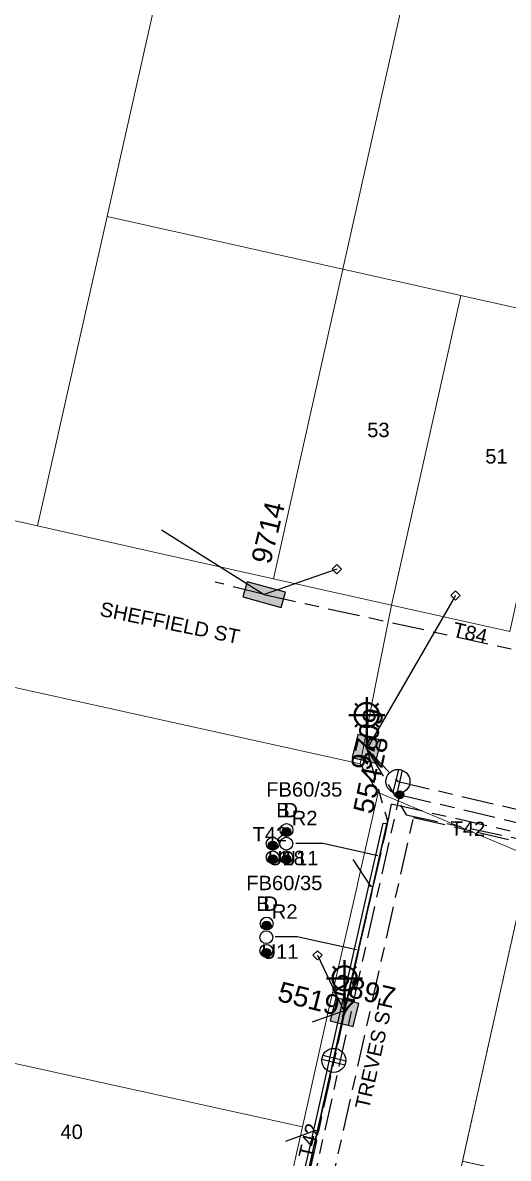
# Model space of a CAD drawing. Header units: metres. Extents: x 311347 to 316656, y 6252667 to 6255486.
# Drawn here: x 313729.8 to 313790.4, y 6254605.4 to 6254747.2 of the extents above; entities that cross this region are included whole.
import ezdxf
from ezdxf.enums import TextEntityAlignment as Align

# ---------------------------------------------------------------- set-up
doc = ezdxf.new("R2010")
doc.units = ezdxf.units.M
for name, pattern in [('Cable Exist UG', [8.2, 4, -1.2, 1.8, -1.2]), ('HIDDEN', [0.375, 0.25, -0.125]), ('HIDDEN2', [0.1875, 0.125, -0.0625])]:
    doc.linetypes.add(name, pattern=pattern)
doc.layers.get('0').update_dxf_attribs({"color": 6})
for name, color, linetype, lineweight in [('Cadastre Buildings_SP_EXT', 9, 'Continuous', 5), ('Cadastre Land Parcels_SP_EXT', 9, 'Continuous', 5), ('Cadastre Other Property_SP_EXT', 9, 'HIDDEN', 5), ('Cadastre Roads_SP_EXT', 7, 'Continuous', 5)]:
    doc.layers.add(name, color=color, linetype=linetype, lineweight=lineweight)
for name, color, linetype in [('Duct_SP_EXT', 7, 'Continuous'), ('Equip_HV_EXT', 7, 'Continuous'), ('Equip_LV_EXT', 7, 'Continuous'), ('Equip_SP_SL_EXT', 7, 'Continuous'), ('Mains_HV_EXT', 7, 'Continuous'), ('Mains_LV_EXT', 7, 'Continuous'), ('Mains_SL_EXT', 7, 'Continuous'), ('Services_SP_EXT', 7, 'Continuous'), ('SupportsUG_SP_LV_EXT', 7, 'Continuous'), ('SupportsUG_SP_LV_SL_EXT', 7, 'Continuous'), ('Trench_SP_EXT', 7, 'Continuous')]:
    doc.layers.add(name, color=color, linetype=linetype)
doc.styles.add('COLUMN_LABEL', font='arial.ttf')
doc.styles.add('iecARIAL', font='arial.ttf', dxfattribs={"height": 2})
doc.styles.add('POLE_LABEL', font='arial.ttf')
doc.styles.get("Standard").update_dxf_attribs({"font": 'arial.ttf'})

# ---------------------------------------------------------------- blocks, each defined once
blk = doc.blocks.new('COLUMN_EXT')
blk.add_hatch(color=256).paths.add_polyline_path([(-1.49, 1.48), (-1.49, -1.49), (1.48, -1.49), (1.48, 1.48)])
blk.add_lwpolyline([(-1.49, -1.49), (1.48, -1.49), (1.48, 1.48), (-1.49, 1.48)], close=True)
for tag, height, style, flags, p in [('ASSET_NUM', 2.5, 'COLUMN_LABEL', 8, (2, 2)), ('STRUCTURE_PLANT_NUMBER', 0.2, 'POLE_LABEL', 9, (1.81, 0.03)), ('STREET_CODE', 0.2, 'COLUMN_LABEL', 9, (1.81, -0.2))]:
    blk.add_attdef(tag, text='', height=height, dxfattribs=dict(style=style, flags=flags)).set_placement(p, align=Align.MIDDLE_LEFT)
at = {"flags": 9}
for tag, p in [('COLUMN_TYPE', (1.81, -0.4)), ('OWNED_BY', (1.81, -0.6)), ('STATE', (1.81, -0.8)), ('USAGE', (1.81, -1)), ('LEGEND', (1.81, -1.2)), ('LOCATION', (1.81, -1.4)), ('STREETNAME', (1.81, -1.6)), ('SUBURB', (1.81, -1.8)), ('NOTES', (1.81, -2))]:
    blk.add_attdef(tag, text='', height=0.2, dxfattribs=at).set_placement(p, align=Align.MIDDLE_LEFT)
at = {"flags": 1}
blk.add_attdef('Z', (1.81, -2.35), '', height=0.2, dxfattribs=at)
blk = doc.blocks.new('PILLAR_EXT')
blk.add_hatch(color=256).paths.add_polyline_path([(-2.475, 0.99), (-2.475, -0.99), (2.475, -0.99), (2.475, 0.99)])
blk.add_lwpolyline([(-2.475, -0.99), (2.475, -0.99), (2.475, 0.99), (-2.475, 0.99)], close=True)
at = {"style": 'iecARIAL', "flags": 8}
blk.add_attdef('ASSET_NUM', (1.5, 3.5), '', height=2.5, dxfattribs=at)
for tag, p, flags in [('OWNED_BY', (0, -0.2), 9), ('STATE', (0, -0.4), 9), ('SUPPORT_TYPE', (0, -0.6), 9), ('USAGE', (0, -0.8), 9), ('LEGEND', (0, -1), 9), ('LOCATION', (0, -1.2), 9), ('NOTES', (0, -1.4), 9), ('PARENT', (0, -1.6), 9), ('STREETNAME', (0, -1.8), 9), ('SUBURB', (0, -2), 1)]:
    blk.add_attdef(tag, p, '', height=0.2, dxfattribs=dict(flags=flags))
blk = doc.blocks.new('DUCT_EXT')
blk.add_circle((0, 0.8), 0.8)
at = {"flags": 1}
blk.add_attdef('Z', (0, 0), '', height=0.2, dxfattribs=at)
at = {"flags": 9}
for tag, p in [('DUCT_CODE', (0, 0)), ('XSECT_TYPE', (0, -0.2)), ('STATE', (0, -0.6)), ('FB_REFERENCE', (0, -0.4)), ('NOTES', (0, -0.8))]:
    blk.add_attdef(tag, text='', height=0.2, dxfattribs=at).set_placement(p, align=Align.MIDDLE_LEFT)
blk = doc.blocks.new('SL_LANTERN_EXT')
at = {"lineweight": 40}
for p, q in [((-1.46, 5.68), (-1.06, 5.28)), ((0, 1.97), (0, 6.47)), ((1.46, 5.68), (1.06, 5.28)), ((-2.25, 4.22), (2.25, 4.22)), ((-1.46, 2.76), (-1.06, 3.16)), ((1.46, 2.76), (1.06, 3.16)), ((0, 0), (0, 2.72))]:
    blk.add_line(p, q, dxfattribs=at)
blk.add_circle((0, 4.22), 1.5, dxfattribs=at)
at = {"style": 'iecARIAL', "flags": 8}
blk.add_attdef('ASSET_NUM', (1.5, 1.5), '', height=2.5, dxfattribs=at)
for tag, p, height, flags in [('CONSTRUCTED_VOLTAGE', (0.98, -0.65), 0.2, 9), ('CONTROL_TYPE', (0.98, -0.85), 0.2, 9), ('LANTERN_PURPOSE', (0.98, -1.05), 0.2, 9), ('LANTERN_TYPE', (0.98, -1.25), 0.2, 9), ('NO_PHASES', (0.98, -1.45), 0.2, 9), ('LNUMBER', (2.18, -3.25), 2.5, 8), ('OPERATING_VOLTAGE', (0.98, -1.65), 0.2, 9), ('ORIENTATION', (0.98, -1.85), 0.2, 9), ('OWNED_BY', (0.98, -2.05), 0.2, 9), ('STATE', (0.98, -2.25), 0.2, 9), ('USAGE', (0.98, -2.45), 0.2, 9), ('CEXIST', (0.98, -2.65), 0.2, 9), ('CNEW', (0.98, -2.85), 0.2, 9), ('CNUMBER', (0.98, -3.05), 0.2, 9), ('CREMOVE', (0.98, -3.25), 0.2, 9), ('CREPLACE', (0.98, -3.45), 0.2, 9), ('LKINGHEIGHT', (0.98, -3.65), 0.2, 9), ('LBRACKET', (0.98, -3.85), 0.2, 9), ('LBRACKETVOCAB', (0.98, -4.05), 0.2, 9), ('LCATEGORY', (0.98, -4.25), 0.2, 9), ('LCHARGE1', (0.98, -4.45), 0.2, 9), ('LCHARGE1PERCENT', (0.98, -4.65), 0.2, 9), ('LCHARGE2', (0.98, -4.85), 0.2, 9), ('LCHARGE2PERCENT', (0.98, -5.05), 0.2, 9), ('LCHARGE3', (0.98, -5.25), 0.2, 9), ('LCHARGE3PERCENT', (0.98, -5.45), 0.2, 9), ('LEXIST', (0.98, -5.65), 0.2, 9), ('LLAMP', (0.98, -5.85), 0.2, 9), ('LLAMPVOCAB', (0.98, -6.05), 0.2, 9), ('LMAST', (0.98, -6.25), 0.2, 9), ('LMASTVOCAB', (0.98, -6.45), 0.2, 9), ('LNEW', (0.98, -6.65), 0.2, 9), ('LANTNUMBER', (0.98, -6.85), 0.2, 9), ('LOUTREACH', (0.98, -7.25), 0.2, 9), ('LOUTREACHVOCAB', (0.98, -7.45), 0.2, 9), ('LRATECODE', (0.98, -7.65), 0.2, 9), ('LREMOVE', (0.98, -7.85), 0.2, 9), ('LREPLACE', (0.98, -8.05), 0.2, 9), ('LTYPE', (0.98, -8.25), 0.2, 9), ('LTYPEVOCAB', (0.98, -8.45), 0.2, 9), ('LEGEND', (0.98, -8.65), 0.2, 9), ('STREETNAME', (0.98, -9.25), 0.2, 9), ('SUBURB', (0.98, -9.45), 0.2, 1), ('LOCATION', (0.98, -8.85), 0.2, 9), ('NOTES', (0.98, -9.05), 0.2, 9)]:
    blk.add_attdef(tag, p, '', height=height, dxfattribs=dict(flags=flags))
blk = doc.blocks.new('CCP_EXT')
at = {"flags": 9}
for tag, p in [('LEGEND', (0, -1.4)), ('STATE', (0, -1.8)), ('LIFE_SUPPORT', (0, -1.6)), ('NOTES', (0, -2))]:
    blk.add_attdef(tag, text='', height=0.2, dxfattribs=at).set_placement(p, align=Align.MIDDLE_LEFT)
blk.add_wipeout([(0, 0.57), (0.57, 0), (0, -0.57), (-0.57, 0)])
blk.add_lwpolyline([(-0.57, 0), (0, 0.57), (0.57, 0), (0, -0.57), (-0.57, 0)])
at = {"flags": 1}
blk.add_attdef('Z', (0, 0), '', height=0.2, dxfattribs=at)
at = {"flags": 9}
for tag, p in [('CCP_TYPE', (0, 0)), ('CONSTRUCTED_VOLTAGE', (0, -0.2)), ('OPERATING_VOLTAGE', (0, -0.6)), ('ORIENTATION', (0, -0.8)), ('OWNED_BY', (0, -1)), ('NO_PHASES', (0, -0.4)), ('USAGE', (0, -1.2))]:
    blk.add_attdef(tag, text='', height=0.2, dxfattribs=at).set_placement(p, align=Align.MIDDLE_LEFT)
blk = doc.blocks.new('LV_UG_LINKS_CLOSED_EXT')
blk.add_wipeout([(-1.06, 1.06), (-1.18, 0.92), (-1.29, 0.76), (-1.37, 0.59), (-1.43, 0.42), (-1.48, 0.23), (-1.49, 0.05), (-1.49, -0.14), (-1.46, -0.33), (-1.41, -0.51), (-1.33, -0.68), (-1.24, -0.84), (-1.12, -0.99), (-0.99, -1.12), (-0.84, -1.24), (-0.68, -1.33), (-0.51, -1.41), (-0.33, -1.46), (-0.14, -1.49), (0.05, -1.49), (0.23, -1.48), (0.42, -1.43), (0.59, -1.37), (0.76, -1.29), (0.92, -1.18), (1.06, -1.06), (1.18, -0.92), (1.29, -0.76), (1.37, -0.59), (1.43, -0.42), (1.48, -0.23), (1.49, -0.05), (1.49, 0.14), (1.46, 0.33), (1.41, 0.51), (1.33, 0.68), (1.24, 0.84), (1.12, 0.99), (0.99, 1.12), (0.84, 1.24), (0.68, 1.33), (0.51, 1.41), (0.33, 1.46), (0.14, 1.49), (-0.05, 1.49), (-0.23, 1.48), (-0.42, 1.43), (-0.59, 1.37), (-0.76, 1.29), (-0.92, 1.18)])
for p, q in [((-0.25, -1.48), (-0.25, 1.48)), ((0.25, -1.48), (0.25, 1.48))]:
    blk.add_line(p, q)
blk.add_circle((0, 0), 1.5)
at = {"flags": 9}
for tag, p in [('ACTUAL_STATUS', (0, 0)), ('CONSTRUCTED_VOLTAGE', (0, -0.2)), ('OPERATING_VOLTAGE', (0, -0.6)), ('ORIENTATION', (0, -0.8)), ('STATE', (0, -1)), ('SWITCH_TYPE', (0, -1.2)), ('NO_PHASES', (0, -0.4)), ('USAGE', (0, -1.4)), ('NOTES', (0, -1.6))]:
    blk.add_attdef(tag, text='', height=0.2, dxfattribs=at).set_placement(p, align=Align.MIDDLE_LEFT)
at = {"flags": 1}
blk.add_attdef('Z', (0, 0), '', height=0.2, dxfattribs=at)
blk = doc.blocks.new('CABLE_LARGE_EXT')
h = blk.add_hatch(color=256)
edge = h.paths.add_edge_path()
edge.add_arc((0, 0.55), 0.55, 0, 360)
blk.add_circle((0, 0.55), 0.55)
at = {"flags": 1}
blk.add_attdef('Z', (0, 0), '', height=0.2, dxfattribs=at)
at = {"flags": 9}
for tag, p in [('COND_CODE', (0, 0)), ('STATE', (0, -0.4)), ('XSECT_SIZE', (0, -0.6)), ('FB_REFERENCE', (0, -0.2)), ('NOTES', (0, -0.8))]:
    blk.add_attdef(tag, text='', height=0.2, dxfattribs=at).set_placement(p, align=Align.MIDDLE_LEFT)
blk = doc.blocks.new('CONNECTOR_NODE_EXT')
h = blk.add_hatch(color=256)
edge = h.paths.add_edge_path()
edge.add_arc((0, 0), 0.5, 0, 360)
blk.add_circle((0, 0), 0.5)
at = {"flags": 1}
blk.add_attdef('Z', (0, 0), '', height=0.2, dxfattribs=at)
at = {"flags": 9}
for tag, p in [('CONNECTOR_TYPE', (0, 0)), ('CONSTRUCTED_VOLTAGE', (0, -0.2)), ('OPERATING_VOLTAGE', (0, -0.6)), ('ORIENTATION', (0, -0.8)), ('SUBTYPE', (0, -1)), ('NO_PHASES', (0, -0.4)), ('USAGE', (0, -1.2)), ('NOTES', (0, -1.4))]:
    blk.add_attdef(tag, text='', height=0.2, dxfattribs=at).set_placement(p, align=Align.MIDDLE_LEFT)

msp = doc.modelspace()

# ---------------------------------------------------------------- linework, layer by layer
at = {"layer": 'Cadastre Buildings_SP_EXT', "linetype": 'Continuous'}
for points in [[(313778.58, 6254755.63), (313749.15, 6254762.24), (313745.79, 6254747.28), (313741.39, 6254727.64), (313740.34, 6254722.98), (313755.07, 6254719.69), (313769.79, 6254716.38), (313778.58, 6254755.63)], [(313823.75, 6254745.54), (313808.03, 6254749.05), (313793.3, 6254752.34), (313778.58, 6254755.63), (313769.79, 6254716.38), (313784.51, 6254713.09), (313799.23, 6254709.82), (313814.96, 6254706.31), (313823.75, 6254745.54)], [(313815.33, 6254638.13), (313793.21, 6254643.06), (313784.73, 6254604.98), (313806.85, 6254600.05), (313815.33, 6254638.13)]]:
    msp.add_lwpolyline(points, close=True, dxfattribs=at)
at = {"layer": 'Cadastre Land Parcels_SP_EXT', "linetype": 'Continuous'}
for points in [[(313775.85, 6254674.45), (313784.51, 6254713.09), (313769.79, 6254716.38), (313761.12, 6254677.73), (313775.85, 6254674.45)], [(313790.64, 6254671.14), (313799.23, 6254709.82), (313784.51, 6254713.09), (313775.85, 6254674.45), (313790.64, 6254671.14)], [(313764.74, 6254609.27), (313717.3, 6254619.74), (313715.16, 6254610.48), (313714.01, 6254605.06), (313761.37, 6254594.31), (313764.74, 6254609.27)]]:
    msp.add_lwpolyline(points, close=True, dxfattribs=at)
at = {"layer": 'Cadastre Other Property_SP_EXT', "linetype": 'HIDDEN2'}
msp.add_lwpolyline([(313793.21, 6254643.07), (313784.73, 6254604.99), (313806.85, 6254600.05), (313815.33, 6254638.14), (313793.21, 6254643.07)], close=True, dxfattribs=at)
at = {"layer": 'Duct_SP_EXT'}
for p, q in [((313773.04, 6254639.37), (313774.83, 6254647.2)), ((313773.51, 6254639.27), (313775.29, 6254647.1)), ((313774.83, 6254647.2), (313775.06, 6254647.15)), ((313775.29, 6254647.1), (313775.06, 6254647.15)), ((313769.48, 6254623.75), (313773.04, 6254639.37)), ((313769.95, 6254623.64), (313773.51, 6254639.27)), ((313773.04, 6254639.37), (313773.28, 6254639.32)), ((313773.04, 6254639.37), (313773.28, 6254639.32)), ((313773.51, 6254639.27), (313773.28, 6254639.32)), ((313773.51, 6254639.27), (313773.28, 6254639.32)), ((313769.48, 6254623.75), (313769.71, 6254623.69)), ((313769.48, 6254623.75), (313769.71, 6254623.69)), ((313769.95, 6254623.64), (313769.71, 6254623.69)), ((313769.95, 6254623.64), (313769.71, 6254623.69)), ((313762.77, 6254593.91), (313766.14, 6254608.89)), ((313763.24, 6254593.8), (313766.61, 6254608.78)), ((313766.14, 6254608.89), (313766.37, 6254608.84)), ((313766.14, 6254608.89), (313766.37, 6254608.84)), ((313766.61, 6254608.78), (313766.37, 6254608.84)), ((313766.61, 6254608.78), (313766.37, 6254608.84))]:
    msp.add_line(p, q, dxfattribs=at)
for points in [[(313763.91, 6254644.71), (313764.55, 6254644.71), (313767.28, 6254644.71), (313770.12, 6254644.08), (313774.16, 6254643.18)], [(313761.34, 6254633.07), (313764.07, 6254633.07), (313766.91, 6254632.44), (313771.48, 6254631.43)]]:
    msp.add_lwpolyline(points, dxfattribs=at)
at = {"layer": 'Mains_LV_EXT', "linetype": 'Cable Exist UG'}
for points in [[(313759.95, 6254675.75), (313753.82, 6254677.31)], [(313770, 6254623.61), (313775.06, 6254645.67), (313775.86, 6254649.62), (313808.61, 6254642.22), (313807.19, 6254629.95), (313810.86, 6254628.82)]]:
    msp.add_lwpolyline(points, dxfattribs=at)
at = {"layer": 'Services_SP_EXT'}
msp.add_lwpolyline([(313747.15, 6254683.82), (313759.95, 6254675.75)], dxfattribs=at)
at = {"layer": 'Trench_SP_EXT', "linetype": 'Cable Exist UG'}
for points in [[(313773.28, 6254639.32), (313770.73, 6254643.16)], [(313769.71, 6254623.69), (313765.61, 6254622.26)], [(313769.71, 6254623.69), (313770, 6254623.61)], [(313766.37, 6254608.84), (313762.32, 6254607.34)]]:
    msp.add_lwpolyline(points, dxfattribs=at)

# ---------------------------------------------------------------- block references
at = {"layer": 'Duct_SP_EXT'}
for name, p in [('DUCT_EXT', (313762.75, 6254645.55)), ('CABLE_LARGE_EXT', (313762.75, 6254645.55)), ('DUCT_EXT', (313761.02, 6254643.85)), ('CABLE_LARGE_EXT', (313761.02, 6254643.85)), ('DUCT_EXT', (313762.72, 6254643.85)), ('DUCT_EXT', (313761.02, 6254642.15)), ('DUCT_EXT', (313762.72, 6254642.15)), ('CABLE_LARGE_EXT', (313761.02, 6254642.15)), ('CABLE_LARGE_EXT', (313762.72, 6254642.15)), ('DUCT_EXT', (313760.26, 6254633.87)), ('DUCT_EXT', (313760.23, 6254632.17)), ('CABLE_LARGE_EXT', (313760.26, 6254633.87)), ('DUCT_EXT', (313760.23, 6254630.47)), ('CABLE_LARGE_EXT', (313760.23, 6254630.47))]:
    msp.add_blockref(name, p, dxfattribs=at)
at = {"layer": 'Equip_SP_SL_EXT'}
ref = msp.add_blockref('SL_LANTERN_EXT', (313772.76, 6254656.49), dxfattribs=at)
ref.add_attrib('ASSET_NUM', '55428', dxfattribs={"layer": '0', "height": 2.5, "rotation": 78.1297, "style": 'iecARIAL'}).set_placement((313774.26, 6254657.99), align=Align.MIDDLE_RIGHT)
ref = msp.add_blockref('SL_LANTERN_EXT', (313770, 6254623.61), dxfattribs=at)
ref.add_attrib('ASSET_NUM', '55197', dxfattribs={"layer": '0', "height": 2.5, "rotation": 345.9211, "style": 'iecARIAL'}).set_placement((313771.5, 6254625.11), align=Align.TOP_RIGHT)
at = {"layer": 'SupportsUG_SP_LV_EXT'}
ref = msp.add_blockref('PILLAR_EXT', (313759.95, 6254675.75), dxfattribs=dict(at, rotation=164.6263938728864))
ref.add_attrib('ASSET_NUM', '9714', dxfattribs={"layer": '0', "height": 2.5, "rotation": 76.2761, "style": 'iecARIAL'}).set_placement((313761.45, 6254679.25), align=Align.BOTTOM_LEFT)
at = {"layer": 'SupportsUG_SP_LV_SL_EXT'}
ref = msp.add_blockref('COLUMN_EXT', (313772.76, 6254656.49), dxfattribs=dict(at, rotation=346.3942258869373))
ref.add_attrib('ASSET_NUM', '9709', dxfattribs={"layer": '0', "height": 2.5, "rotation": 76.4305, "style": 'COLUMN_LABEL'}).set_placement((313774.77, 6254657.24), align=Align.BOTTOM_CENTER)
ref = msp.add_blockref('COLUMN_EXT', (313770, 6254623.61), dxfattribs=dict(at, rotation=256.2032386711452))
ref.add_attrib('ASSET_NUM', '2897', dxfattribs={"layer": '0', "height": 2.5, "rotation": 346.2395, "style": 'COLUMN_LABEL'}).set_placement((313772, 6254624.36), align=Align.BOTTOM_CENTER)

# ---------------------------------------------------------------- texts
at = {"layer": 'Cadastre Land Parcels_SP_EXT'}
for s, p in [('53', (313772.82, 6254695.41)), ('51', (313787.56, 6254692.12)), ('40', (313734.52, 6254607.77))]:
    msp.add_text(s, height=1.8, dxfattribs=at).set_placement(p)
at = {"layer": 'Cadastre Roads_SP_EXT'}
for s, rotation, p in [('SHEFFIELD ST', 348.4546, (313739.32, 6254673.12)), ('TREVES ST', 77.3786, (313773.04, 6254611.38))]:
    msp.add_text(s, height=1.8, rotation=rotation, dxfattribs=at).set_placement(p)
at = {"layer": 'Duct_SP_EXT'}
for s, p in [('FB60/35', (313760.21, 6254650.52)), ('B', (313761.46, 6254647.94)), ('D', (313762.36, 6254647.94)), ('R2', (313763.4, 6254646.95)), ('T42', (313758.49, 6254644.93)), ('U18', (313760.42, 6254641.95)), ('U11', (313762.12, 6254641.95)), ('FB60/35', (313757.72, 6254638.84)), ('B', (313758.97, 6254636.26)), ('D', (313759.87, 6254636.26)), ('R2', (313760.91, 6254635.27)), ('U11', (313759.63, 6254630.27))]:
    msp.add_text(s, height=1.8, dxfattribs=at).set_placement(p)
at = {"layer": 'Mains_LV_EXT'}
for s, rotation, p in [('T84', 346.4798, (313783.36, 6254670.6)), ('T42', 358.8633, (313783.21, 6254645.66)), ('T42', 76.5258, (313765.96, 6254605.23))]:
    msp.add_text(s, height=1.8, rotation=rotation, dxfattribs=at).set_placement(p)

# ---------------------------------------------------------------- next in the draw order: block references
at = {"layer": 'Services_SP_EXT'}
for p in [(313769.03, 6254678.93), (313783.84, 6254675.63), (313766.61, 6254630.71)]:
    msp.add_blockref('CCP_EXT', p, dxfattribs=at)

# ---------------------------------------------------------------- next in the draw order: linework, layer by layer
at = {"layer": 'Cadastre Buildings_SP_EXT', "linetype": 'Continuous'}
for points in [[(313761.12, 6254677.73), (313769.79, 6254716.38), (313755.07, 6254719.69), (313740.34, 6254722.98), (313736.99, 6254708.02), (313732.58, 6254688.39), (313731.67, 6254684.33), (313746.4, 6254681.02), (313761.12, 6254677.73)], [(313771.93, 6254654.62), (313727.33, 6254664.5), (313724.01, 6254649.73), (313719.63, 6254630.13), (313717.3, 6254619.74), (313764.74, 6254609.27), (313768.05, 6254624.04), (313771.55, 6254639.33), (313771.65, 6254639.78), (313774.2, 6254651.05), (313771.93, 6254654.62)]]:
    msp.add_lwpolyline(points, close=True, dxfattribs=at)
at = {"layer": 'Cadastre Roads_SP_EXT', "linetype": 'Continuous'}
for points in [[(313773.91, 6254664.63), (313775.85, 6254674.44), (313761.12, 6254677.73), (313746.4, 6254681.02), (313731.67, 6254684.33), (313706.2, 6254690), (313699.54, 6254675.83), (313728.42, 6254669.4), (313727.33, 6254664.5), (313771.93, 6254654.62), (313773.91, 6254664.63)], [(313793.21, 6254643.06), (313782.3, 6254647.64), (313774.2, 6254651.05), (313771.65, 6254639.78), (313771.55, 6254639.33), (313768.05, 6254624.04), (313764.74, 6254609.27), (313761.37, 6254594.31), (313754.81, 6254564.88), (313763.39, 6254564.24), (313775.45, 6254563.34), (313784.05, 6254601.98), (313784.73, 6254604.98), (313793.21, 6254643.06)]]:
    msp.add_lwpolyline(points, close=True, dxfattribs=at)
at = {"layer": 'Mains_LV_EXT', "linetype": 'Cable Exist UG'}
msp.add_lwpolyline([(313759.95, 6254675.75), (313803.68, 6254666.14)], dxfattribs=at)
at = {"layer": 'Services_SP_EXT'}
for points in [[(313769.03, 6254678.93), (313759.95, 6254675.75)], [(313783.84, 6254675.63), (313772.76, 6254656.49)], [(313766.61, 6254630.71), (313770, 6254623.61)]]:
    msp.add_lwpolyline(points, dxfattribs=at)

# ---------------------------------------------------------------- next in the draw order: block references
at = {"layer": 'Equip_LV_EXT'}
for p, rotation in [((313776.66, 6254652.42), 346.9501497565189), ((313768.65, 6254617.59), 76.25768132441432)]:
    msp.add_blockref('LV_UG_LINKS_CLOSED_EXT', p, dxfattribs=dict(at, rotation=rotation))

# ---------------------------------------------------------------- next in the draw order: linework, layer by layer
at = {"layer": 'Duct_SP_EXT'}
for p, q in [((313766.14, 6254608.89), (313769.48, 6254623.75)), ((313766.61, 6254608.78), (313769.95, 6254623.64))]:
    msp.add_line(p, q, dxfattribs=at)
at = {"layer": 'Mains_HV_EXT', "linetype": 'Cable Exist UG'}
for points in [[(313738.25, 6254477.2), (313740.81, 6254488.81), (313776.89, 6254650.76)], [(313776.89, 6254650.76), (313809.58, 6254643.03), (313813.47, 6254642.23), (313811.24, 6254630.89)], [(313759.11, 6254560.83), (313778.6, 6254647.93), (313810.5, 6254640.51), (313808.89, 6254629.92)]]:
    msp.add_lwpolyline(points, dxfattribs=at)
at = {"layer": 'Mains_LV_EXT', "linetype": 'Cable Exist UG'}
for points in [[(313772.76, 6254656.49), (313776.66, 6254652.42)], [(313776.66, 6254652.42), (313811.05, 6254644.38), (313808.44, 6254632.66), (313810.86, 6254628.82)], [(313768.65, 6254617.59), (313770, 6254623.61)], [(313763.32, 6254593.88), (313768.65, 6254617.59)]]:
    msp.add_lwpolyline(points, dxfattribs=at)
at = {"layer": 'Mains_SL_EXT', "linetype": 'Cable Exist UG'}
for points in [[(313772.76, 6254656.49), (313775.35, 6254647.51), (313770, 6254623.61)], [(313772.76, 6254656.49), (313777.69, 6254648.24), (313810.78, 6254641.21), (313808.24, 6254621.46), (313807.98, 6254617.32)], [(313770, 6254623.61), (313756.59, 6254562.58), (313774.98, 6254558.49), (313775.88, 6254557.06), (313789.39, 6254554.09)]]:
    msp.add_lwpolyline(points, dxfattribs=at)

# ---------------------------------------------------------------- next in the draw order: block references
at = {"layer": 'Equip_HV_EXT'}
msp.add_blockref('CONNECTOR_NODE_EXT', (313776.89, 6254650.76), dxfattribs=at)

doc.saveas('drawing.dxf')
